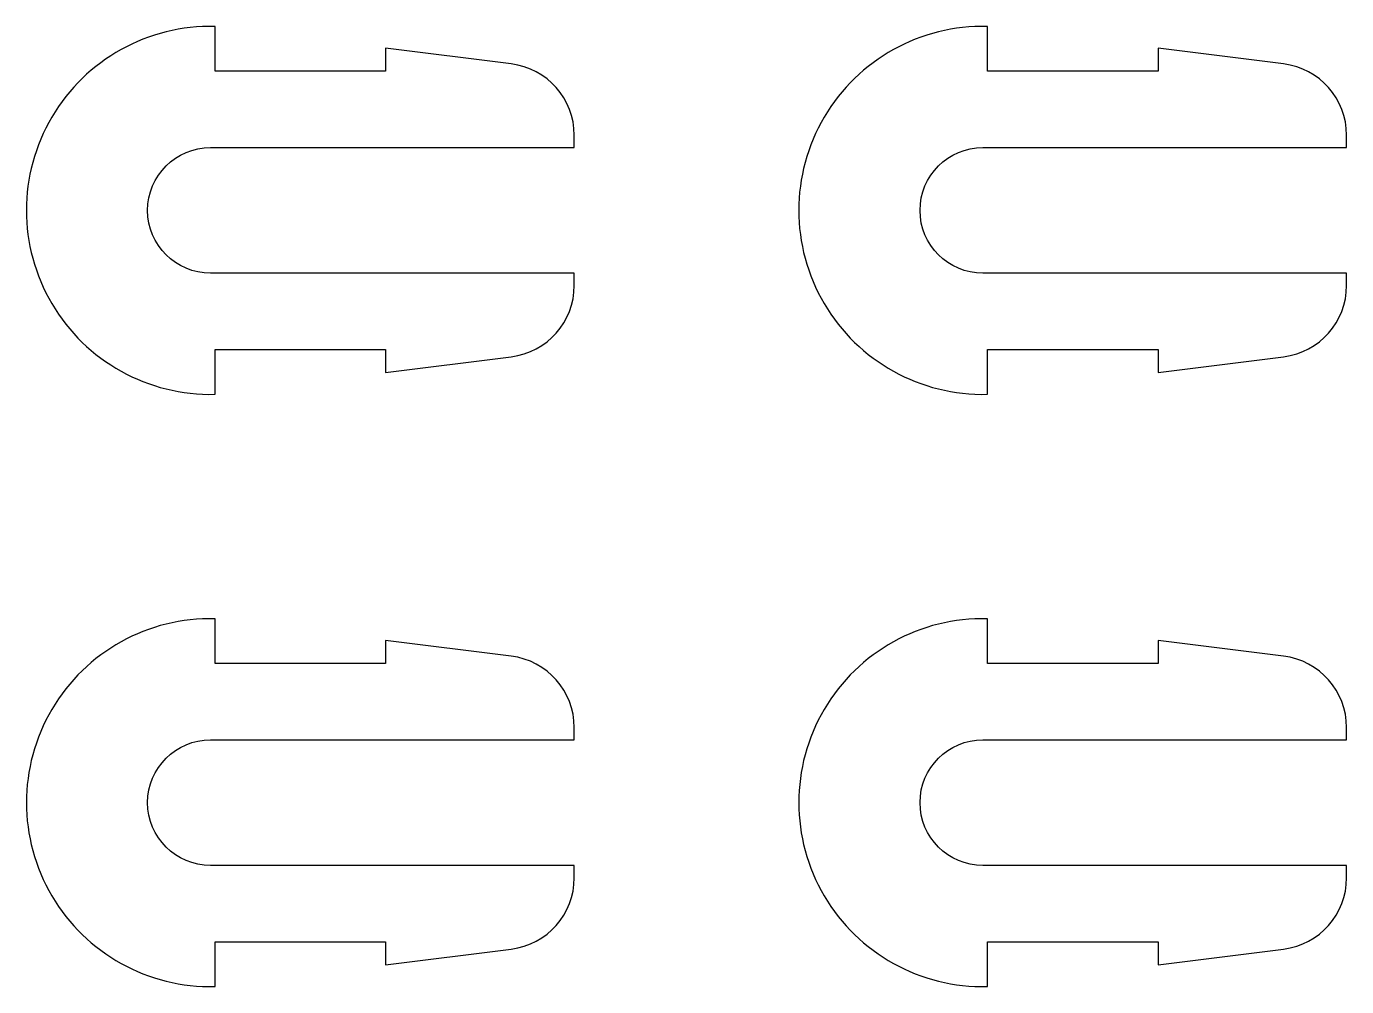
# Model space of a CAD drawing. Extents: x 988.6 to 1018, y 582.7 to 604.1.
import ezdxf

# ---------------------------------------------------------------- set-up
doc = ezdxf.new("R2010")
doc.units = 0
doc.layers.get('0').update_dxf_attribs({"linetype": 'CONTINUOUS'})

msp = doc.modelspace()

# ---------------------------------------------------------------- linework, layer by layer
for points in [[(999.355, 603.244), (996.557, 603.593), (996.557, 603.08), (992.757, 603.08), (992.757, 604.079, 1.024695), (992.757, 595.881), (992.757, 596.88), (996.557, 596.88), (996.557, 596.367), (999.355, 596.717, 0.378242), (1000.757, 598.304), (1000.757, 598.58), (992.657, 598.58, -1), (992.657, 601.38), (1000.757, 601.38), (1000.757, 601.656, 0.378242)], [(1016.555, 603.244), (1013.757, 603.593), (1013.757, 603.08), (1009.957, 603.08), (1009.957, 604.079, 1.024695), (1009.957, 595.881), (1009.957, 596.88), (1013.757, 596.88), (1013.757, 596.367), (1016.555, 596.717, 0.378242), (1017.957, 598.304), (1017.957, 598.58), (1009.857, 598.58, -1), (1009.857, 601.38), (1017.957, 601.38), (1017.957, 601.656, 0.378242)], [(999.355, 590.045), (996.557, 590.395), (996.557, 589.881), (992.757, 589.881), (992.757, 590.88, 1.024695), (992.757, 582.683), (992.757, 583.681), (996.557, 583.681), (996.557, 583.168), (999.355, 583.518, 0.378242), (1000.757, 585.106), (1000.757, 585.381), (992.657, 585.381, -1), (992.657, 588.181), (1000.757, 588.181), (1000.757, 588.457, 0.378242)], [(1016.555, 590.045), (1013.757, 590.395), (1013.757, 589.881), (1009.957, 589.881), (1009.957, 590.88, 1.024695), (1009.957, 582.683), (1009.957, 583.681), (1013.757, 583.681), (1013.757, 583.168), (1016.555, 583.518, 0.378242), (1017.957, 585.106), (1017.957, 585.381), (1009.857, 585.381, -1), (1009.857, 588.181), (1017.957, 588.181), (1017.957, 588.457, 0.378242)]]:
    msp.add_lwpolyline(points, format="xyb", close=True)

doc.saveas('drawing.dxf')
